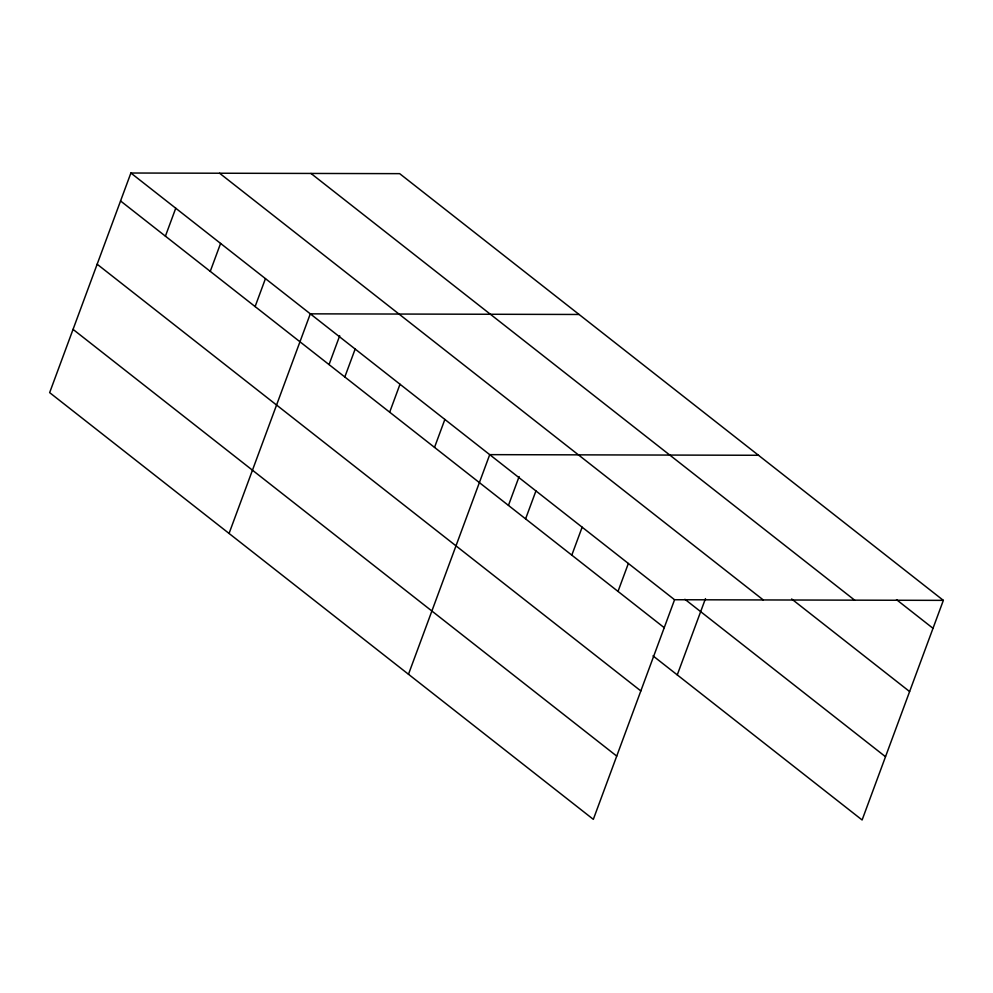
<?xml version="1.0" encoding="UTF-8"?>
<svg xmlns="http://www.w3.org/2000/svg" width="993" height="993" viewBox="0 0 993 993"><rect width="100%" height="100%" fill="white"/><g stroke="black" fill="none" stroke-linecap="round" stroke-linejoin="round"><path stroke-width="1.49" d="M943.35 600.368L399.67 173.651L130.89 173.018L49.65 392.632L593.33 819.349L674.57 599.735L943.35 600.368L862.11 819.982L653.009 655.864M165.409 236.173L175.749 208.22M210.255 271.374L220.595 243.422M255.114 306.576L265.454 278.623M229.06 533.452L310.3 313.838L579.08 314.471M329.068 364.518L339.705 335.758M344.819 376.98L355.159 349.039M389.678 412.194L400.005 384.241M434.524 447.396L444.864 419.443M408.483 674.272L489.723 454.645L758.503 455.278M508.478 505.338L519.116 476.578M525.595 518.867L535.935 490.927M571.807 555.137L582.146 527.196M618.018 591.406L628.358 563.465M677.263 674.905L705.477 598.618M896.53 599.673L933.01 628.308M310.97 173.44L854.65 600.157M791.644 598.978L909.613 691.562M219.59 173.229L763.269 599.946M684.897 599.275L885.508 756.728M130.89 173.018L674.57 599.735M120.55 200.958L664.23 627.688M97.153 264.212L640.833 690.929M73.048 329.378L616.727 756.095"/></g></svg>
